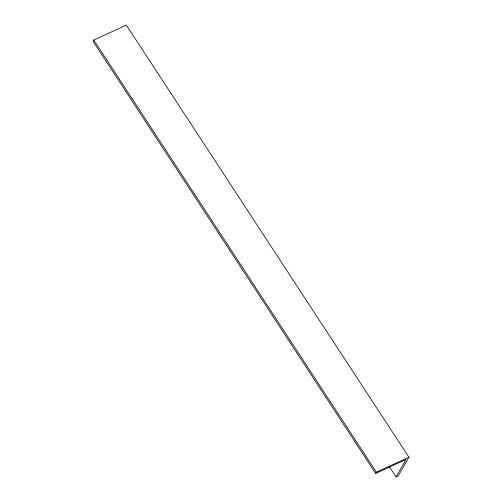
<?xml version="1.0" encoding="UTF-8"?>
<svg xmlns="http://www.w3.org/2000/svg" width="502" height="502" viewBox="0 0 502 502"><rect width="100%" height="100%" fill="white"/><g stroke="black" fill="none" stroke-linecap="round" stroke-linejoin="round"><path stroke-width="0.75" d="M396.059 476.9L398.23 475.902L408.929 457.222L126.335 25.1L93.786 40.06L93.071 41.308L375.665 473.43L406.043 459.462L396.059 476.9L389.194 466.408M375.665 473.43L376.374 472.181L408.929 457.222M93.786 40.06L376.374 472.181"/></g></svg>
